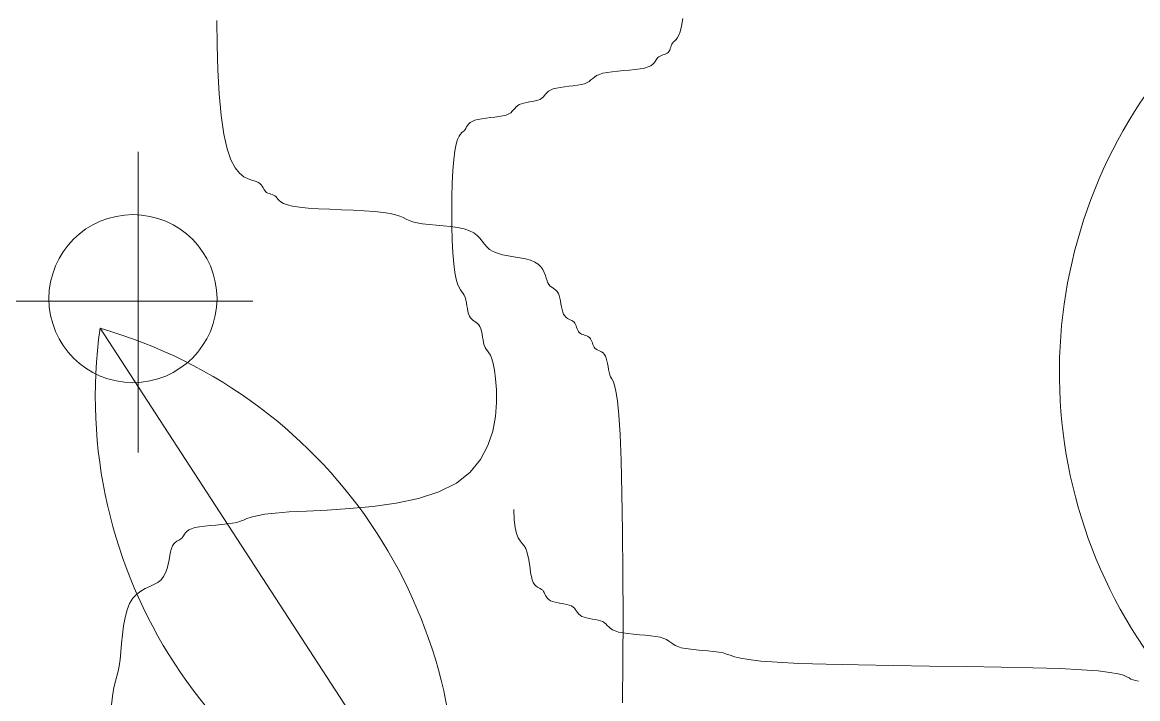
# Model space of a CAD drawing. Header units: millimetres. Extents: x 42 to 552, y 43 to 535.
# Drawn here: x 285.0769 to 285.1917, y 504.7726 to 504.8422 of the extents above; entities that cross this region are included whole.
import ezdxf

# ---------------------------------------------------------------- set-up
doc = ezdxf.new("R2010")
doc.units = ezdxf.units.MM
doc.header["$LTSCALE"] = 0.75
doc.header["$MEASUREMENT"] = 0
doc.layers.add('Gramado', color=9, linetype='Continuous', lineweight=0)

# ---------------------------------------------------------------- blocks, each defined once
blk = doc.blocks.new('arbusto8vista')
for p, q in [((-0.4355016708624646, 0.8315169031291703), (-0.4357896037003002, 0.8303501702087601)), ((-0.4352389584192053, 0.8331247048753596), (-0.4355016708624646, 0.8315169031291703)), ((-0.4363906897704908, 0.8290122591598532), (-0.4366786226083264, 0.828677255188623)), ((-0.4360901467353813, 0.8295425931927838), (-0.4363906897704908, 0.8290122591598532)), ((-0.4357896037003002, 0.8303501702087601), (-0.4360901467353813, 0.8295425931927838)), ((-0.4379228452655468, 0.8266020985670366), (-0.4380636688517825, 0.826339553242093)), ((-0.4378072448282069, 0.8268898482431553), (-0.4379228452655468, 0.8266020985670366)), ((-0.4377042568833929, 0.8271902000948899), (-0.4378072448282069, 0.8268898482431553)), ((-0.4376012707748203, 0.8274905519466103), (-0.4377042568833929, 0.8271902000948899)), ((-0.4374856758461192, 0.8277783016227431), (-0.4376012707748203, 0.8274905519466103)), ((-0.4373448614409483, 0.8280408469476725), (-0.4374856758461192, 0.8277783016227431)), ((-0.437166216903023, 0.8282655857458252), (-0.4373448614409483, 0.8280408469476725)), ((-0.4369413350515856, 0.8284556683577335), (-0.437166216903023, 0.8282655857458252)), ((-0.4366786226083264, 0.828677255188623), (-0.4369413350515856, 0.8284556683577335)), ((-0.4409148255810464, 0.8242643949938184), (-0.4411344606814964, 0.8239640431420838)), ((-0.440739325252963, 0.8245521446699371), (-0.4409148255810464, 0.8242643949938184)), ((-0.4405764332859405, 0.8248146899948807), (-0.440739325252963, 0.8245521446699371)), ((-0.4403946232687019, 0.8250394287930192), (-0.4405764332859405, 0.8248146899948807)), ((-0.4401697250443419, 0.8252179596139797), (-0.4403946232687019, 0.8250394287930192)), ((-0.4399069934738691, 0.825358683908135), (-0.4401697250443419, 0.8252179596139797)), ((-0.439619039672607, 0.8254742038511154), (-0.4399069934738691, 0.825358683908135)), ((-0.4393184747559644, 0.825577121618494), (-0.439619039672607, 0.8254742038511154)), ((-0.4390179098392935, 0.8256800393858583), (-0.4393184747559644, 0.825577121618494)), ((-0.4387299560380313, 0.8257955593288386), (-0.4390179098392935, 0.8256800393858583)), ((-0.4384672244675585, 0.825936283622994), (-0.4387299560380313, 0.8257955593288386)), ((-0.4382423262431985, 0.8261148144439545), (-0.4384672244675585, 0.825936283622994)), ((-0.4380636688517825, 0.826339553242093), (-0.4382423262431985, 0.8261148144439545)), ((-0.4507940512854702, 0.8219918200972671), (-0.4516935950641425, 0.8218132978672656)), ((-0.4497431823851628, 0.8221325379355022), (-0.4507940512854702, 0.8219918200972671)), ((-0.4485914300704508, 0.8222480532525651), (-0.4497431823851628, 0.8221325379355022)), ((-0.4473892360485081, 0.8223509679190641), (-0.4485914300704508, 0.8222480532525651)), ((-0.4461870420265655, 0.8224538838055793), (-0.4473892360485081, 0.8223509679190641)), ((-0.445035289711825, 0.8225694027827046), (-0.4461870420265655, 0.8224538838055793)), ((-0.443984420811546, 0.8227101267210344), (-0.445035289711825, 0.8225694027827046)), ((-0.4430848770328737, 0.8228886574911485), (-0.443984420811546, 0.8227101267210344)), ((-0.4423734387299874, 0.8231133962893011), (-0.4430848770328737, 0.8228886574911485)), ((-0.4418322408446613, 0.8233759416142306), (-0.4423734387299874, 0.8231133962893011)), ((-0.4414297569655901, 0.8236636912903634), (-0.4418322408446613, 0.8233759416142306)), ((-0.4411344606814964, 0.8239640431420838), (-0.4414297569655901, 0.8236636912903634)), ((-0.4554599189959276, 0.819662630673605), (-0.4561345809231625, 0.8194841084436035)), ((-0.454922921755383, 0.8198873585932489), (-0.4554599189959276, 0.819662630673605)), ((-0.4544931139460004, 0.8201498912096667), (-0.454922921755383, 0.8198873585932489)), ((-0.454126358959229, 0.8204376269572577), (-0.4544931139460004, 0.8201498912096667)), ((-0.4537785201864608, 0.8207379642704353), (-0.454126358959229, 0.8204376269572577)), ((-0.4534054610191447, 0.8210383015836129), (-0.4537785201864608, 0.8207379642704353)), ((-0.4529630448487012, 0.8213260373312039), (-0.4534054610191447, 0.8210383015836129)), ((-0.4524071350665508, 0.8215885699476217), (-0.4529630448487012, 0.8213260373312039)), ((-0.4516935950641425, 0.8218132978672656), (-0.4524071350665508, 0.8215885699476217)), ((-0.4634633867304672, 0.8175118853987868), (-0.463708242225465, 0.8172115335470522)), ((-0.463193310840893, 0.8178122372505072), (-0.4634633867304672, 0.8175118853987868)), ((-0.4628664881454938, 0.8180999869266401), (-0.463193310840893, 0.8178122372505072)), ((-0.4624513922329356, 0.8183625322515695), (-0.4628664881454938, 0.8180999869266401)), ((-0.4619164966919413, 0.8185872710497222), (-0.4624513922329356, 0.8183625322515695)), ((-0.4612418347647065, 0.8187658018198363), (-0.4619164966919413, 0.8185872710497222)), ((-0.4604536783076867, 0.818906525758166), (-0.4612418347647065, 0.8187658018198363)), ((-0.4595898588307818, 0.8190220447352914), (-0.4604536783076867, 0.818906525758166)), ((-0.4586882078439487, 0.8191249606218065), (-0.4595898588307818, 0.8190220447352914)), ((-0.4577865568570871, 0.8192278752883055), (-0.4586882078439487, 0.8191249606218065)), ((-0.4569227373801823, 0.8193433906053684), (-0.4577865568570871, 0.8192278752883055)), ((-0.4561345809231625, 0.8194841084436035), (-0.4569227373801823, 0.8193433906053684)), ((-0.4692695405960023, 0.8151363752987777), (-0.4695585345357927, 0.8148738299738341)), ((-0.4689111878168717, 0.8153611140969161), (-0.4692695405960023, 0.8151363752987777)), ((-0.4684614077410743, 0.8155396449178767), (-0.4689111878168717, 0.8153611140969161)), ((-0.4679359637273137, 0.815680369212032), (-0.4684614077410743, 0.8155396449178767)), ((-0.4673600770882445, 0.8157958891550123), (-0.4679359637273137, 0.815680369212032)), ((-0.4667589691364924, 0.8158988069223767), (-0.4673600770882445, 0.8157958891550123)), ((-0.4661578611847403, 0.8160017246897553), (-0.4667589691364924, 0.8158988069223767)), ((-0.4655819745456711, 0.8161172446327356), (-0.4661578611847403, 0.8160017246897553)), ((-0.4650565305319105, 0.816257968926891), (-0.4655819745456711, 0.8161172446327356)), ((-0.4646067504561131, 0.8164364997478515), (-0.4650565305319105, 0.816257968926891)), ((-0.4642483976769824, 0.8166612385459899), (-0.4646067504561131, 0.8164364997478515)), ((-0.4639594037371921, 0.8169237838709336), (-0.4642483976769824, 0.8166612385459899)), ((-0.463708242225465, 0.8172115335470522), (-0.4639594037371921, 0.8169237838709336)), ((-0.4748297304290361, 0.8126726499695849), (-0.4757313814158977, 0.8125697322022063)), ((-0.4739280794422029, 0.8127755677369635), (-0.4748297304290361, 0.8126726499695849)), ((-0.4730642599652981, 0.8128910876799296), (-0.4739280794422029, 0.8127755677369635)), ((-0.4722761035082783, 0.8130318119740991), (-0.4730642599652981, 0.8128910876799296)), ((-0.4716014415810434, 0.8132103427950454), (-0.4722761035082783, 0.8130318119740991)), ((-0.4710665460400492, 0.8134350815931981), (-0.4716014415810434, 0.8132103427950454)), ((-0.470651450127491, 0.8136976269181275), (-0.4710665460400492, 0.8134350815931981)), ((-0.4703246274320918, 0.8139853765942604), (-0.470651450127491, 0.8136976269181275)), ((-0.4700545515425176, 0.8142857284459808), (-0.4703246274320918, 0.8139853765942604)), ((-0.4698096960475198, 0.8145860802977154), (-0.4700545515425176, 0.8142857284459808)), ((-0.4695585345357927, 0.8148738299738341), (-0.4698096960475198, 0.8145860802977154)), ((-0.4798739427713201, 0.8104714699653215), (-0.4800294787899304, 0.8102089246403921)), ((-0.4797184085889228, 0.8107592196414544), (-0.4798739427713201, 0.8104714699653215)), ((-0.479537654930084, 0.811059571493189), (-0.4797184085889228, 0.8107592196414544)), ((-0.4793064604821495, 0.8113599233449094), (-0.479537654930084, 0.811059571493189)), ((-0.4789996039324365, 0.8116476730210422), (-0.4793064604821495, 0.8113599233449094)), ((-0.4785918639682905, 0.8119102183459717), (-0.4789996039324365, 0.8116476730210422)), ((-0.4780580192770572, 0.8121349571441101), (-0.4785918639682905, 0.8119102183459717)), ((-0.4773833573498223, 0.8123134879650706), (-0.4780580192770572, 0.8121349571441101)), ((-0.4765952008928025, 0.8124542122592402), (-0.4773833573498223, 0.8123134879650706)), ((-0.4757313814158977, 0.8125697322022063), (-0.4765952008928025, 0.8124542122592402)), ((-0.4815869513868165, 0.8081621403499781), (-0.4818749051880786, 0.807186535800227)), ((-0.4812863864701455, 0.8088415983482804), (-0.4815869513868165, 0.8081621403499781)), ((-0.480985821553503, 0.8092942208458851), (-0.4812863864701455, 0.8088415983482804)), ((-0.4806978677522409, 0.8095893188935577), (-0.480985821553503, 0.8092942208458851)), ((-0.480435136181768, 0.809796203542092), (-0.4806978677522409, 0.8095893188935577)), ((-0.480210237957408, 0.8099841858422536), (-0.480435136181768, 0.809796203542092)), ((-0.4800294787899304, 0.8102089246403921), (-0.480210237957408, 0.8099841858422536)), ((-0.4821376367585515, 0.8058454736482474), (-0.4823625349829115, 0.8040696428432597)), ((-0.4818749051880786, 0.807186535800227), (-0.4821376367585515, 0.8058454736482474)), ((-0.547309747305718, 0.7437561741155605), (-0.5473097473057464, 0.805633857349676)), ((-0.4823625349829115, 0.8040696428432597), (-0.4825390905982658, 0.801822287497302)), ((-0.4825390905982658, 0.801822287497302), (-0.4826652017520985, 0.7991968723735141)), ((-0.4826652017520985, 0.7991968723735141), (-0.4827408684444094, 0.7963194173978394)), ((-0.4827408684444094, 0.7963194173978394), (-0.4827660906751703, 0.7933159424962213)), ((-0.4827660906751703, 0.7933159424962213), (-0.4827408684444094, 0.7903124675946174)), ((-0.4827408684444094, 0.7903124675946174), (-0.4826652017520985, 0.7874350126189427)), ((-0.4826652017520985, 0.7874350126189427), (-0.4825390905982658, 0.7848095974951548)), ((-0.4825390905982658, 0.7848095974951548), (-0.4823625349829115, 0.7825622421491829)), ((-0.4823625349829115, 0.7825622421491829), (-0.4821376367585515, 0.780785361213745)), ((-0.4821376367585515, 0.780785361213745), (-0.4818749051880786, 0.7794369481485006)), ((-0.4818749051880786, 0.7794369481485006), (-0.4815869513868165, 0.7784413911198982)), ((-0.4815869513868165, 0.7784413911198982), (-0.4812863864701455, 0.7777230782943718)), ((-0.4812863864701455, 0.7777230782943718), (-0.480985821553503, 0.7772063978383699)), ((-0.480985821553503, 0.7772063978383699), (-0.4806978677522409, 0.776815737918298)), ((-0.4806978677522409, 0.776815737918298), (-0.480435136181768, 0.7764754867006332)), ((-0.480435136181768, 0.7764754867006332), (-0.480210237957408, 0.7761100323517809)), ((-0.480210237957408, 0.7761100323517809), (-0.480031580565992, 0.7756605656339843)), ((-0.523725630699488, 0.7748662136185374), (-0.5861660958327661, 0.7748662136186795)), ((-0.480031580565992, 0.7756605656339843), (-0.4798907569797564, 0.7751354876926371)), ((-0.4798907569797564, 0.7751354876926371), (-0.4797751565424164, 0.7745600022689274)), ((-0.4797751565424164, 0.7745600022689274), (-0.4796721685976024, 0.7739593131040152)), ((-0.4796721685976024, 0.7739593131040152), (-0.4795691824890298, 0.7733586239391173)), ((-0.4795691824890298, 0.7733586239391173), (-0.4794535875603287, 0.7727831385153934)), ((-0.4794535875603287, 0.7727831385153934), (-0.4793127731551579, 0.7722580605740461)), ((-0.4793127731551579, 0.7722580605740461), (-0.4791341286172326, 0.7718085938562496)), ((-0.4791341286172326, 0.7718085938562496), (-0.4789092467657952, 0.7714515408053018)), ((-0.4789092467657952, 0.7714515408053018), (-0.4786465343225359, 0.7711700986728971)), ((-0.4786465343225359, 0.7711700986728971), (-0.4783586014847003, 0.7709390634128539)), ((-0.4783586014847003, 0.7709390634128539), (-0.4780580584495908, 0.7707332309789905)), ((-0.4780580584495908, 0.7707332309789905), (-0.4777575154145097, 0.7705273973250968)), ((-0.4777575154145097, 0.7705273973250968), (-0.4774695825766742, 0.7702963584050053)), ((-0.4774695825766742, 0.7702963584050053), (-0.4772068701334149, 0.770014910172506)), ((-0.4772068701334149, 0.770014910172506), (-0.4769819882819775, 0.7696578485814314)), ((-0.4769819882819775, 0.7696578485814314), (-0.4768033438205634, 0.7692083709851403)), ((-0.4768033438205634, 0.7692083709851403), (-0.4766625299509712, 0.7686832803352814)), ((-0.4766625299509712, 0.7686832803352814), (-0.4765469364759269, 0.7681077809830157)), ((-0.4765469364759269, 0.7681077809830157), (-0.4764439531981566, 0.7675070772795607)), ((-0.4764439531981566, 0.7675070772795607), (-0.4763409699203862, 0.7669063735761199)), ((-0.4763409699203862, 0.7669063735761199), (-0.4762253764453703, 0.7663308742238542)), ((-0.4762253764453703, 0.7663308742238542), (-0.4760845625757781, 0.7658057835739953)), ((-0.4760845625757781, 0.7658057835739953), (-0.4759059181143357, 0.7653563059777042)), ((-0.4759059181143357, 0.7653563059777042), (-0.4756810362628983, 0.7649908430378929)), ((-0.4756810362628983, 0.7649908430378929), (-0.475418323819639, 0.7646505853642935)), ((-0.475418323819639, 0.7646505853642935), (-0.4751303909818319, 0.7642599208183327)), ((-0.4751303909818319, 0.7642599208183327), (-0.4748298479467223, 0.763743237261437)), ((-0.4748298479467223, 0.763743237261437), (-0.4745293049116128, 0.7630249225550614)), ((-0.4745293049116128, 0.7630249225550614), (-0.4742413720738057, 0.762029364560604)), ((-0.4742413720738057, 0.762029364560604), (-0.473978659630518, 0.760680951139534)), ((-0.473978659630518, 0.760680951139534), (-0.4737537777790806, 0.7589040701532497)), ((-0.4737537777790806, 0.7589040701532497), (-0.4735929982228697, 0.7566567148072778)), ((-0.4735929982228697, 0.7566567148072778), (-0.4735772386896429, 0.7540312996834899)), ((-0.4735772386896429, 0.7540312996834899), (-0.4738010784133166, 0.7511538447078294)), ((-0.4738010784133166, 0.7511538447078294), (-0.4743590966278077, 0.7481503698062113)), ((-0.4743590966278077, 0.7481503698062113), (-0.4753458725669759, 0.7451468949045932)), ((-0.4753458725669759, 0.7451468949045932), (-0.4768559854647378, 0.7422694399289185)), ((-0.4768559854647378, 0.7422694399289185), (-0.4789840145550102, 0.7396440248051306)), ((-0.4789840145550102, 0.7396440248051306), (-0.4818245390716527, 0.7373966694591729)), ((-0.4818245390716527, 0.7373966694591729), (-0.4854227469320733, 0.7356208387050316)), ((-0.4854227469320733, 0.7356208387050316), (-0.4896262607877304, 0.7342797769088776)), ((-0.4990421318243818, 0.7326247172075426), (-0.503850951675247, 0.7321720978108175)), ((-0.4942333119735167, 0.7333041733249814), (-0.4990421318243818, 0.7326247172075426)), ((-0.4896262607877304, 0.7342797769088776), (-0.4942333119735167, 0.7333041733249814)), ((-0.5249399854708372, 0.7301064815772236), (-0.5256419757658932, 0.7298187458296326)), ((-0.5240614487414916, 0.7304068188904012), (-0.5249399854708372, 0.7301064815772236)), ((-0.5228802599326343, 0.7307071562035787), (-0.5240614487414916, 0.7304068188904012)), ((-0.5212703133990715, 0.7309948919511697), (-0.5228802599326343, 0.7307071562035787)), ((-0.5191055034956378, 0.7312574245675876), (-0.5212703133990715, 0.7309948919511697)), ((-0.516259724577111, 0.7314821524872315), (-0.5191055034956378, 0.7312574245675876)), ((-0.5126615167166904, 0.731670126196434), (-0.516259724577111, 0.7314821524872315)), ((-0.5084580028610333, 0.7318770043890339), (-0.5126615167166904, 0.731670126196434)), ((-0.503850951675247, 0.7321720978108175), (-0.5084580028610333, 0.7318770043890339)), ((-0.4699872971570471, 0.7320198192856537), (-0.4699163647973705, 0.7298869526624685)), ((-0.5368822725781115, 0.7277688415466059), (-0.5372847619658216, 0.727481091870473)), ((-0.5363410655117207, 0.7280313868715353), (-0.5368822725781115, 0.7277688415466059)), ((-0.5356296143553436, 0.728256125669688), (-0.5363410655117207, 0.7280313868715353)), ((-0.5347300542037772, 0.7284346564398021), (-0.5356296143553436, 0.728256125669688)), ((-0.5336791661762561, 0.7285753803781319), (-0.5347300542037772, 0.7284346564398021)), ((-0.5325273928980891, 0.7286908993552572), (-0.5336791661762561, 0.7285753803781319)), ((-0.531325176994585, 0.7287938152417723), (-0.5325273928980891, 0.7286908993552572)), ((-0.5301229610911093, 0.7288967299082714), (-0.531325176994585, 0.7287938152417723)), ((-0.5289711878129424, 0.7290122452253343), (-0.5301229610911093, 0.7288967299082714)), ((-0.5279202997854213, 0.7291529630635694), (-0.5289711878129424, 0.7290122452253343)), ((-0.5270207396338549, 0.7293314852935708), (-0.5279202997854213, 0.7291529630635694)), ((-0.526293525271825, 0.7295562132132147), (-0.5270207396338549, 0.7293314852935708)), ((-0.5256419757658932, 0.7298187458296326), (-0.526293525271825, 0.7295562132132147)), ((-0.4699163647973705, 0.7298869526624685), (-0.4697224830142375, 0.728264461645793)), ((-0.4697224830142375, 0.728264461645793), (-0.4694340247515356, 0.7270578320536458)), ((-0.5390953952520476, 0.7256138708920616), (-0.5393959382871572, 0.7254332415893714)), ((-0.5388074624142405, 0.7257692967585712), (-0.5390953952520476, 0.7256138708920616)), ((-0.5385447499709528, 0.7259247232350958), (-0.5388074624142405, 0.7257692967585712)), ((-0.5383198681195154, 0.7261053543678173), (-0.5385447499709528, 0.7259247232350958)), ((-0.5381380709557675, 0.7263300931659558), (-0.5383198681195154, 0.7261053543678173)), ((-0.5379751881698098, 0.7265926384908994), (-0.5381380709557675, 0.7263300931659558)), ((-0.5377996933503653, 0.7268803881670323), (-0.5379751881698098, 0.7265926384908994)), ((-0.5375800600861282, 0.7271807400187527), (-0.5377996933503653, 0.7268803881670323)), ((-0.5372847619658216, 0.727481091870473), (-0.5375800600861282, 0.7271807400187527)), ((-0.4694340247515356, 0.7270578320536458), (-0.4690793629531242, 0.7261725497041027)), ((-0.4690793629531242, 0.7261725497041027), (-0.4686868705628626, 0.7255141004152108)), ((-0.4686868705628626, 0.7255141004152108), (-0.4682849205246669, 0.7249879700050172)), ((-0.5406527546922462, 0.7232804035770641), (-0.5408082809942414, 0.7224927803107732)), ((-0.5404720084547705, 0.7239546090929991), (-0.5406527546922462, 0.7232804035770641)), ((-0.5402471266033331, 0.7244880926023143), (-0.5404720084547705, 0.7239546090929991)), ((-0.5399844141600738, 0.7248955564906794), (-0.5402471266033331, 0.7244880926023143)), ((-0.5396964813222382, 0.7252022048043045), (-0.5399844141600738, 0.7248955564906794)), ((-0.5393959382871572, 0.7254332415893714), (-0.5396964813222382, 0.7252022048043045)), ((-0.4682849205246669, 0.7249879700050172), (-0.4679018857823962, 0.7244996442915976)), ((-0.4679018857823962, 0.7244996442915976), (-0.4675661392798816, 0.7239546090929991)), ((-0.4675661392798816, 0.7239546090929991), (-0.467298697936144, 0.7232804035770641)), ((-0.467298697936144, 0.7232804035770641), (-0.4670911545703973, 0.7224927803107732)), ((-0.5409638082143147, 0.7216295452109307), (-0.5411445572061098, 0.7207285041942981)), ((-0.5408082809942414, 0.7224927803107732), (-0.5409638082143147, 0.7216295452109307)), ((-0.4670911545703973, 0.7224927803107732), (-0.4669277459770171, 0.7216295452109307)), ((-0.4669277459770171, 0.7216295452109307), (-0.4667927089503223, 0.7207285041942981)), ((-0.5416826039192699, 0.718964228077823), (-0.5420903433478657, 0.7181766048115321)), ((-0.541375748823242, 0.7198274631776655), (-0.5416826039192699, 0.718964228077823)), ((-0.5411445572061098, 0.7207285041942981), (-0.541375748823242, 0.7198274631776655)), ((-0.4667927089503223, 0.7207285041942981), (-0.4666702802847169, 0.7198274631776655)), ((-0.4666702802847169, 0.7198274631776655), (-0.4665446967745481, 0.718964228077823)), ((-0.4665446967745481, 0.718964228077823), (-0.4664001952141064, 0.7181766048115321)), ((-0.5440870063468424, 0.7165194450525973), (-0.5449508258237472, 0.7161130304813526)), ((-0.5432988498897942, 0.7169636649306312), (-0.5440870063468424, 0.7165194450525973)), ((-0.5426241879625877, 0.7175023992955971), (-0.5432988498897942, 0.7169636649306312)), ((-0.5420903433478657, 0.7181766048115321), (-0.5426241879625877, 0.7175023992955971)), ((-0.4664001952141064, 0.7181766048115321), (-0.4662210123977957, 0.7175023992955971)), ((-0.4662210123977957, 0.7175023992955971), (-0.4659961141734641, 0.7169689157862962)), ((-0.4659961141734641, 0.7169689157862962), (-0.4657333826029628, 0.7165614518979169)), ((-0.4657333826029628, 0.7165614518979169), (-0.4654454288017007, 0.7162548035842917)), ((-0.4654454288017007, 0.7162548035842917), (-0.4651448638850582, 0.7160237667992391)), ((-0.5476179472743468, 0.7145535268064691), (-0.5484061037313666, 0.7137312416605397)), ((-0.5467541277974419, 0.7151867805384597), (-0.5476179472743468, 0.7145535268064691)), ((-0.5458524768105804, 0.7156877120366971), (-0.5467541277974419, 0.7151867805384597)), ((-0.5449508258237472, 0.7161130304813526), (-0.5458524768105804, 0.7156877120366971)), ((-0.4651448638850582, 0.7160237667992391), (-0.4648442989684156, 0.7158431374965346)), ((-0.4648442989684156, 0.7158431374965346), (-0.4645563451671535, 0.7156877116300251)), ((-0.4645563451671535, 0.7156877116300251), (-0.4642936135966522, 0.7155322851535004)), ((-0.4642936135966522, 0.7155322851535004), (-0.4640687153723206, 0.7153516540207789)), ((-0.4640687153723206, 0.7153516540207789), (-0.4638890071311152, 0.7151269152226405)), ((-0.4638890071311152, 0.7151269152226405), (-0.4637408275964674, 0.7148643698976969)), ((-0.4637408275964674, 0.7148643698976969), (-0.4636052610134413, 0.7145766202215782)), ((-0.4636052610134413, 0.7145766202215782), (-0.4634633916270445, 0.7142762683698436)), ((-0.4634633916270445, 0.7142762683698436), (-0.4632963036822844, 0.7139759165181232)), ((-0.4632963036822844, 0.7139759165181232), (-0.4630850814242251, 0.7136881668419903)), ((-0.549080765658573, 0.7126632159205002), (-0.5496146103498063, 0.7113147940101214)), ((-0.5484061037313666, 0.7137312416605397), (-0.549080765658573, 0.7126632159205002)), ((-0.4630850814242251, 0.7136881668419903), (-0.4628108090979026, 0.7134256215170609)), ((-0.4628108090979026, 0.7134256215170609), (-0.4624545709482959, 0.7132008827189082)), ((-0.4624545709482959, 0.7132008827189082), (-0.462004807245421, 0.7130223518979619)), ((-0.462004807245421, 0.7130223518979619), (-0.4614793823589025, 0.7128816276037924)), ((-0.4614793823589025, 0.7128816276037924), (-0.4609035166832598, 0.7127661076608263)), ((-0.4609035166832598, 0.7127661076608263), (-0.4603024306130408, 0.7126631898934477)), ((-0.4603024306130408, 0.7126631898934477), (-0.4597013445428502, 0.7125602721260691)), ((-0.4597013445428502, 0.7125602721260691), (-0.4591254788672074, 0.712444752183103)), ((-0.4591254788672074, 0.712444752183103), (-0.4586000539806605, 0.7123040278889334)), ((-0.4586000539806605, 0.7123040278889334), (-0.4581502902777856, 0.7121254970679871)), ((-0.4581502902777856, 0.7121254970679871), (-0.4577930012784464, 0.7119007582698345)), ((-0.4577930012784464, 0.7119007582698345), (-0.4575113730037117, 0.711638212944905)), ((-0.5500223503139523, 0.7097395347690281), (-0.5503292068636938, 0.7080130506408011)), ((-0.5496146103498063, 0.7113147940101214), (-0.5500223503139523, 0.7097395347690281)), ((-0.4575113730037117, 0.711638212944905), (-0.4572801845999663, 0.7113504632687722)), ((-0.4572801845999663, 0.7113504632687722), (-0.4570742152135949, 0.7110501114170518)), ((-0.4570742152135949, 0.7110501114170518), (-0.456868243991039, 0.7107497595653172)), ((-0.456868243991039, 0.7107497595653172), (-0.4566370500786547, 0.7104620098891985)), ((-0.4566370500786547, 0.7104620098891985), (-0.4563554126228269, 0.7101994645642549)), ((-0.4563554126228269, 0.7101994645642549), (-0.4559981107699969, 0.7099747257661164)), ((-0.4559981107699969, 0.7099747257661164), (-0.4555483306941994, 0.7097961949451559)), ((-0.4555483306941994, 0.7097961949451559), (-0.4550228866804389, 0.7096554706509863)), ((-0.4550228866804389, 0.7096554706509863), (-0.4544470000413696, 0.7095399507080202)), ((-0.4544470000413696, 0.7095399507080202), (-0.4538458920896176, 0.7094370329406416)), ((-0.4538458920896176, 0.7094370329406416), (-0.4532447841378655, 0.7093341151732773)), ((-0.5503292068636938, 0.7080130506408011), (-0.5505604013116283, 0.7062109540689931)), ((-0.4532447841378655, 0.7093341151732773), (-0.4526688974987962, 0.709218595230297)), ((-0.4526688974987962, 0.709218595230297), (-0.4521434534850357, 0.7090778709361416)), ((-0.4521434534850357, 0.7090778709361416), (-0.4516936734092383, 0.7088993401151811)), ((-0.4516936734092383, 0.7088993401151811), (-0.4513342697038354, 0.7086746013170284)), ((-0.4513342697038354, 0.7086746013170284), (-0.4510379192800826, 0.708412055992099)), ((-0.4510379192800826, 0.708412055992099), (-0.4507667901689558, 0.7081243063159661)), ((-0.4507667901689558, 0.7081243063159661), (-0.4504830504015445, 0.7078239544642457)), ((-0.4504830504015445, 0.7078239544642457), (-0.4501488680087959, 0.7075236026125253)), ((-0.4501488680087959, 0.7075236026125253), (-0.4497264110217145, 0.7072358529363925)), ((-0.4497264110217145, 0.7072358529363925), (-0.4491778474713612, 0.706973307611463)), ((-0.5505604013116283, 0.7062109540689931), (-0.550741154970467, 0.7044088574971852)), ((-0.4491778474713612, 0.706973307611463), (-0.4484653453886835, 0.7067485688133104)), ((-0.4484653453886835, 0.7067485688133104), (-0.4475657852371171, 0.7065700380431963)), ((-0.4475657852371171, 0.7065700380431963), (-0.446514897209596, 0.7064293141048665)), ((-0.446514897209596, 0.7064293141048665), (-0.4453631239314291, 0.7063137951277412)), ((-0.4453631239314291, 0.7063137951277412), (-0.4441609080279534, 0.706210879241226)), ((-0.4441609080279534, 0.706210879241226), (-0.4429586921244493, 0.706107964574727)), ((-0.4429586921244493, 0.706107964574727), (-0.4418069188462823, 0.7059924492576641)), ((-0.4418069188462823, 0.7059924492576641), (-0.4407560308187612, 0.705851731419429)), ((-0.4407560308187612, 0.705851731419429), (-0.4398564706671948, 0.7056732091894276)), ((-0.4398564706671948, 0.7056732091894276), (-0.4391418668084839, 0.7054484812697837)), ((-0.4391418668084839, 0.7054484812697837), (-0.4385785908257276, 0.7051859486533658)), ((-0.4385785908257276, 0.7051859486533658), (-0.4381162000936172, 0.7048982129057748)), ((-0.4381162000936172, 0.7048982129057748), (-0.4377042519868439, 0.7045978755925972)), ((-0.5508966891528644, 0.7026823733689582), (-0.5510522251714747, 0.7011071141278649)), ((-0.550741154970467, 0.7044088574971852), (-0.5508966891528644, 0.7026823733689582)), ((-0.4377042519868439, 0.7045978755925972), (-0.4372923038800423, 0.7042975382794197)), ((-0.4372923038800423, 0.7042975382794197), (-0.4368299131479318, 0.7040098025318287)), ((-0.4368299131479318, 0.7040098025318287), (-0.4362666371651756, 0.7037472699154108)), ((-0.4362666371651756, 0.7037472699154108), (-0.4355520333064646, 0.7035225419957669)), ((-0.4355520333064646, 0.7035225419957669), (-0.4346524731548982, 0.7033440197657654)), ((-0.4346524731548982, 0.7033440197657654), (-0.4336015851273771, 0.7032033019275303)), ((-0.4336015851273771, 0.7032033019275303), (-0.4324498118492102, 0.7030877866104532)), ((-0.4324498118492102, 0.7030877866104532), (-0.4312475959457345, 0.7029848719439684)), ((-0.4312475959457345, 0.7029848719439684), (-0.4300453800422304, 0.7028819560574533)), ((-0.4300453800422304, 0.7028819560574533), (-0.4288936067640634, 0.7027664370803279)), ((-0.4288936067640634, 0.7027664370803279), (-0.4278427187365423, 0.7026257131419982)), ((-0.4278427187365423, 0.7026257131419982), (-0.4269431585849759, 0.7024471823718699)), ((-0.5510522251714747, 0.7011071141278649), (-0.5512329843389523, 0.6997586922174861)), ((-0.4269431585849759, 0.7024471823718699), (-0.426206486268967, 0.7022224435737314)), ((-0.426206486268967, 0.7022224435737314), (-0.4254887310850677, 0.701959898248802)), ((-0.4254887310850677, 0.701959898248802), (-0.4246070396641528, 0.7016721485726691)), ((-0.4246070396641528, 0.7016721485726691), (-0.4233785586370402, 0.7013717967209487)), ((-0.4233785586370402, 0.7013717967209487), (-0.4216204346346046, 0.7010714448692141)), ((-0.4216204346346046, 0.7010714448692141), (-0.419149814287664, 0.7007836951930813)), ((-0.419149814287664, 0.7007836951930813), (-0.4157838442270929, 0.7005211498681518)), ((-0.4157838442270929, 0.7005211498681518), (-0.411339671083681, 0.7002964110700134)), ((-0.411339671083681, 0.7002964110700134), (-0.40571746106869, 0.7001178802490529)), ((-0.5514578825632839, 0.6986686129751547), (-0.5517206141337851, 0.6976919533131962)), ((-0.5512329843389523, 0.6997586922174861), (-0.5514578825632839, 0.6986686129751547)), ((-0.40571746106869, 0.7001178802490529), (-0.3991494587147315, 0.6999771559548833)), ((-0.3991494587147315, 0.6999771559548833), (-0.3919509281347757, 0.6998616360119172)), ((-0.3919509281347757, 0.6998616360119172), (-0.3844371334418497, 0.6997587182445386)), ((-0.3844371334418497, 0.6997587182445386), (-0.3769233387488953, 0.6996558004771742)), ((-0.3769233387488953, 0.6996558004771742), (-0.3697248081689679, 0.6995402805341939)), ((-0.3697248081689679, 0.6995402805341939), (-0.363156805814981, 0.6993995562400244)), ((-0.363156805814981, 0.6993995562400244), (-0.35753459579999, 0.699221025419078)), ((-0.35753459579999, 0.699221025419078), (-0.3530925244326681, 0.6989962866209254)), ((-0.3530925244326681, 0.6989962866209254), (-0.3497412668044717, 0.698733741295996)), ((-0.3497412668044717, 0.698733741295996), (-0.34731058020256, 0.6984459916198631)), ((-0.34731058020256, 0.6984459916198631), (-0.3456302219141776, 0.6981456397681427)), ((-0.3456302219141776, 0.6981456397681427), (-0.3445299492264269, 0.6978452879164223)), ((-0.5520085679350473, 0.6966396830377022), (-0.5523091328516898, 0.6953227719547215)), ((-0.5517206141337851, 0.6976919533131962), (-0.5520085679350473, 0.6966396830377022)), ((-0.3445299492264269, 0.6978452879164223), (-0.343839519426524, 0.6975575382402894)), ((-0.343839519426524, 0.6975575382402894), (-0.3433886898015999, 0.6972949929153458)), ((-0.3433886898015999, 0.6972949929153458), (-0.343007217638899, 0.6970702541172074)), ((-0.343007217638899, 0.6970702541172074), (-0.3425574375631015, 0.6968906731657825)), ((-0.3425574375631015, 0.6968906731657825), (-0.342031993549341, 0.6967425979583624)), ((-0.342031993549341, 0.6967425979583624), (-0.3414561069102717, 0.6966071255365449)), ((-0.5526096977683324, 0.6935521898703882), (-0.5528976515695945, 0.6911389065907372)), ((-0.5523091328516898, 0.6953227719547215), (-0.5526096977683324, 0.6935521898703882)), ((-0.5311086903119815, 0.5032325503213144), (-0.5310561496595483, 0.498126641534725)), ((-0.5310561496595483, 0.498126641534725), (-0.5309027237564692, 0.4930207327481213)), ((-0.5309027237564692, 0.4930207327481213), (-0.5306358024054703, 0.4881290578966286)), ((-0.5306358024054703, 0.4881290578966286), (-0.5302427754092776, 0.4836658509153295)), ((-0.5302427754092776, 0.4836658509153295), (-0.5297110325705887, 0.4798453457393492)), ((-0.5297110325705887, 0.4798453457393492), (-0.5290363706433823, 0.4768271676386888)), ((-0.5290363706433823, 0.4768271676386888), (-0.528248214186334, 0.4745525072230947)), ((-0.528248214186334, 0.4745525072230947), (-0.5273843947094292, 0.4729079464372177)), ((-0.5273843947094292, 0.4729079464372177), (-0.5264827437225961, 0.4717800672256942)), ((-0.5264827437225961, 0.4717800672256942), (-0.5255810927357629, 0.4710554515331751)), ((-0.5255810927357629, 0.4710554515331751), (-0.5247172732588581, 0.4706206813043252)), ((-0.5247172732588581, 0.4706206813043252), (-0.5239291168018099, 0.4703623384837812)), ((-0.5239291168018099, 0.4703623384837812), (-0.5232544548746034, 0.4701670050161937)), ((-0.5232544548746034, 0.4701670050161937), (-0.5227206101833701, 0.4699422662180552)), ((-0.5227206101833701, 0.4699422662180552), (-0.5223128702192241, 0.4696797208931116)), ((-0.5223128702192241, 0.4696797208931116), (-0.522006013669511, 0.4693919712169929)), ((-0.522006013669511, 0.4693919712169929), (-0.5217748192215481, 0.4690916193652583)), ((-0.5217748192215481, 0.4690916193652583), (-0.5215940655627094, 0.4687912675135379)), ((-0.5215940655627094, 0.4687912675135379), (-0.521438531380312, 0.4685035178374051)), ((-0.521438531380312, 0.4685035178374051), (-0.5212829953617018, 0.4682409725124757)), ((-0.5212829953617018, 0.4682409725124757), (-0.5211022361942241, 0.468016233714323)), ((-0.5211022361942241, 0.468016233714323), (-0.5208773379698926, 0.4678377029442089)), ((-0.5208773379698926, 0.4678377029442089), (-0.5206146063993913, 0.4676969790058791)), ((-0.5206146063993913, 0.4676969790058791), (-0.5203266525981292, 0.4675814600287538)), ((-0.5203266525981292, 0.4675814600287538), (-0.5200260876814866, 0.4674785441422387)), ((-0.5200260876814866, 0.4674785441422387), (-0.5197255227648441, 0.4673756294757396)), ((-0.5197255227648441, 0.4673756294757396), (-0.519437568963582, 0.4672601141586767)), ((-0.519437568963582, 0.4672601141586767), (-0.5191748373930807, 0.4671193963204416)), ((-0.5191748373930807, 0.4671193963204416), (-0.5189499391687491, 0.4669408740904402)), ((-0.5189499391687491, 0.4669408740904402), (-0.5187639255993872, 0.4667161461707963)), ((-0.5187639255993872, 0.4667161461707963), (-0.5185716087675871, 0.4664536135543784)), ((-0.5185716087675871, 0.4664536135543784), (-0.5183162409494173, 0.4661658778067874)), ((-0.5183162409494173, 0.4661658778067874), (-0.5179410744208894, 0.4658655404936098)), ((-0.5179410744208894, 0.4658655404936098), (-0.517389361458072, 0.4655652031804323)), ((-0.517389361458072, 0.4655652031804323), (-0.5166043543369767, 0.4652774674328413)), ((-0.5166043543369767, 0.4652774674328413), (-0.515529305333672, 0.4650149348164234)), ((-0.515529305333672, 0.4650149348164234), (-0.514107466724198, 0.4647902068967795)), ((-0.514107466724198, 0.4647902068967795), (-0.5123083627939593, 0.464611684666778)), ((-0.5123083627939593, 0.464611684666778), (-0.5102066058661308, 0.4644709668285429)), ((-0.5102066058661308, 0.4644709668285429), (-0.5079030802732518, 0.4643554515114658)), ((-0.5079030802732518, 0.4643554515114658), (-0.505498670347805, 0.464252536844981)), ((-0.505498670347805, 0.464252536844981), (-0.5030942604223867, 0.4641496209584659)), ((-0.5030942604223867, 0.4641496209584659), (-0.5007907348294793, 0.4640341019813405)), ((-0.5007907348294793, 0.4640341019813405), (-0.4986889779016792, 0.4638933780430108)), ((-0.4986889779016792, 0.4638933780430108), (-0.4968898739714405, 0.4637148472728967)), ((-0.4968898739714405, 0.4637148472728967), (-0.4954638318863545, 0.463490108474744)), ((-0.4954638318863545, 0.463490108474744), (-0.4943593585538508, 0.4632275631498146)), ((-0.4943593585538508, 0.4632275631498146), (-0.4934944853963259, 0.4629398134736817)), ((-0.4934944853963259, 0.4629398134736817), (-0.4927872438362613, 0.4626394616219613)), ((-0.4927872438362613, 0.4626394616219613), (-0.4921556652960817, 0.4623391097702267)), ((-0.4921556652960817, 0.4623391097702267), (-0.4915177811981835, 0.4620513600941081)), ((-0.4915177811981835, 0.4620513600941081), (-0.4907916229650482, 0.4617888147691644)), ((-0.4907916229650482, 0.4617888147691644), (-0.4898952220190722, 0.461564075971026)), ((-0.4898952220190722, 0.461564075971026), (-0.4887707800160968, 0.4613844949687689)), ((-0.4887707800160968, 0.4613844949687689), (-0.487457179545288, 0.461236419405509)), ((-0.487457179545288, 0.461236419405509), (-0.4860174734293139, 0.4611009460178366)), ((-0.4860174734293139, 0.4611009460178366), (-0.4845147144907287, 0.4609591715423704)), ((-0.4845147144907287, 0.4609591715423704), (-0.4830119555521151, 0.460792192715715)), ((-0.4830119555521151, 0.460792192715715), (-0.481572249436141, 0.4605811062744749)), ((-0.481572249436141, 0.4605811062744749), (-0.4802586489653322, 0.4603070089552403)), ((-0.4802586489653322, 0.4603070089552403), (-0.4791342069623568, 0.4599509974946301)), ((-0.4791342069623568, 0.4599509974946301), (-0.4782420094919928, 0.459501519898339)), ((-0.4782420094919928, 0.459501519898339), (-0.4775452755880565, 0.4589764292484659)), ((-0.4775452755880565, 0.4589764292484659), (-0.4769872575265879, 0.4584009298962144)), ((-0.4769872575265879, 0.4584009298962144), (-0.4765112075836271, 0.4578002261927594)), ((-0.4765112075836271, 0.4578002261927594), (-0.4760603780352426, 0.4571995224893044)), ((-0.4760603780352426, 0.4571995224893044), (-0.4755780211574461, 0.4566240231370529)), ((-0.4755780211574461, 0.4566240231370529), (-0.4750073892262776, 0.4560989324871798)), ((-0.4750073892262776, 0.4560989324871798), (-0.4742917345177773, 0.4556494548908887)), ((-0.4742917345177773, 0.4556494548908887), (-0.4733921743662393, 0.4552923932998141)), ((-0.4733921743662393, 0.4552923932998141), (-0.4723412863386898, 0.4550109450673148)), ((-0.4723412863386898, 0.4550109450673148), (-0.4711895130605512, 0.4547799061472233)), ((-0.4711895130605512, 0.4547799061472233), (-0.4699872971570471, 0.4545740724933296)), ((-0.4699872971570471, 0.4545740724933296), (-0.4687850812535714, 0.4543682400594662)), ((-0.4687850812535714, 0.4543682400594662), (-0.4676333079754045, 0.454137204799423)), ((-0.4676333079754045, 0.454137204799423), (-0.466582419947855, 0.4538557626670183)), ((-0.466582419947855, 0.4538557626670183), (-0.465682859796317, 0.4534987096160705)), ((-0.465682859796317, 0.4534987096160705), (-0.4649714086399399, 0.453049242898274)), ((-0.4649714086399399, 0.453049242898274), (-0.4644302015735207, 0.4525241649569267)), ((-0.4644302015735207, 0.4525241649569267), (-0.4640277121858389, 0.4519486795332028)), ((-0.4640277121858389, 0.4519486795332028), (-0.4637324140655039, 0.4513479903683049)), ((-0.4637324140655039, 0.4513479903683049), (-0.4635127808012669, 0.4507473012033927)), ((-0.4635127808012669, 0.4507473012033927), (-0.4633372859818223, 0.450171815779683)), ((-0.4633372859818223, 0.450171815779683), (-0.4631744031958931, 0.4496467378383358)), ((-0.4631744031958931, 0.4496467378383358), (-0.4629926060321168, 0.4491972711205392)), ((-0.4629926060321168, 0.4491972711205392), (-0.4627677241806794, 0.4488402181204236)), ((-0.4627677241806794, 0.4488402181204236), (-0.4625050117374201, 0.4485587763438588)), ((-0.4625050117374201, 0.4485587763438588), (-0.4622170788995845, 0.4483277420496563)), ((-0.4622170788995845, 0.4483277420496563), (-0.4619165358645034, 0.4481219114966564)), ((-0.4619165358645034, 0.4481219114966564), (-0.4616159928293939, 0.4479160809436422)), ((-0.4616159928293939, 0.4479160809436422), (-0.4613280599915868, 0.447685046649454)), ((-0.4613280599915868, 0.447685046649454), (-0.4610653475482991, 0.4474036048728891)), ((-0.4610653475482991, 0.4474036048728891), (-0.4608404656968617, 0.4470465518727735)), ((-0.4608404656968617, 0.4470465518727735), (-0.4606618212354476, 0.446597085154977)), ((-0.4606618212354476, 0.446597085154977), (-0.4605210073658554, 0.4460720072136297)), ((-0.4605210073658554, 0.4460720072136297), (-0.4604054138908111, 0.4454965217899058)), ((-0.4604054138908111, 0.4454965217899058), (-0.4603024306130408, 0.4448958326250079)), ((-0.4603024306130408, 0.4448958326250079), (-0.4601994473352988, 0.4442951434600957)), ((-0.4601994473352988, 0.4442951434600957), (-0.4600838538602545, 0.4437196580363718)), ((-0.4600838538602545, 0.4437196580363718), (-0.4599430399906623, 0.4431945800950245)), ((-0.4599430399906623, 0.4431945800950245), (-0.4597643955292483, 0.442745113377228)), ((-0.4597643955292483, 0.442745113377228), (-0.4595395136778109, 0.4423891105075768)), ((-0.4595395136778109, 0.4423891105075768), (-0.4592768012345232, 0.4421150196442767)), ((-0.4592768012345232, 0.4421150196442767), (-0.458988868396716, 0.4419039378289256)), ((-0.458988868396716, 0.4419039378289256), (-0.4586883253616065, 0.4417369621031497)), ((-0.4586883253616065, 0.4417369621031497), (-0.4583877823265254, 0.441595189508547)), ((-0.4583877823265254, 0.441595189508547), (-0.4580998494886899, 0.4414597170867296)), ((-0.4580998494886899, 0.4414597170867296), (-0.4578371370454306, 0.4413116418793095)), ((-0.4578371370454306, 0.4413116418793095), (-0.4576122551939932, 0.4411320609278846)), ((-0.4576122551939932, 0.4411320609278846), (-0.4574336106560679, 0.4409073221297461)), ((-0.4574336106560679, 0.4409073221297461), (-0.457292796250897, 0.4406447768048025)), ((-0.482900609239266, 0.3287556658660122), (-0.5551789269381686, 0.4398597967792313)), ((-0.457292796250897, 0.4406447768048025), (-0.457177201322196, 0.4403570271286696)), ((-0.457177201322196, 0.4403570271286696), (-0.4570742152135949, 0.4400566752769492)), ((-0.4570742152135949, 0.4400566752769492), (-0.4569712272688093, 0.4397563234252289)), ((-0.4569712272688093, 0.4397563234252289), (-0.456855626831441, 0.439468573749096)), ((-0.456855626831441, 0.439468573749096), (-0.4567148032452337, 0.4392060284241666)), ((-0.4567148032452337, 0.4392060284241666), (-0.4565361458537893, 0.4389812896260139)), ((-0.4565361458537893, 0.4389812896260139), (-0.4563112476294577, 0.4388027588050676)), ((-0.4563112476294577, 0.4388027588050676), (-0.4560485160589565, 0.438662034510898)), ((-0.4560485160589565, 0.438662034510898), (-0.4557605622576943, 0.4385465145679177)), ((-0.4557605622576943, 0.4385465145679177), (-0.4554599973410518, 0.4384435968005533)), ((-0.4554599973410518, 0.4384435968005533), (-0.4551594324244093, 0.4383406790331748)), ((-0.4551594324244093, 0.4383406790331748), (-0.4548714786231471, 0.4382251590902086)), ((-0.4548714786231471, 0.4382251590902086), (-0.4546087470526459, 0.4380844347960391)), ((-0.4546087470526459, 0.4380844347960391), (-0.4543838488283143, 0.4379059039750786)), ((-0.4543838488283143, 0.4379059039750786), (-0.4542051914368983, 0.4376811651769401)), ((-0.4542051914368983, 0.4376811651769401), (-0.4540643678506626, 0.4374186198519965)), ((-0.4540643678506626, 0.4374186198519965), (-0.4539487674133227, 0.4371308701758778)), ((-0.4539487674133227, 0.4371308701758778), (-0.4538457794685087, 0.4368305183241432)), ((-0.4538457794685087, 0.4368305183241432), (-0.4537427933599361, 0.4365301664724228)), ((-0.4537427933599361, 0.4365301664724228), (-0.4536271984312066, 0.4362424167962899)), ((-0.4536271984312066, 0.4362424167962899), (-0.4534863840260641, 0.4359798714713605)), ((-0.4534863840260641, 0.4359798714713605), (-0.4533077394881388, 0.4357551326732221)), ((-0.4533077394881388, 0.4357551326732221), (-0.4530828576367014, 0.4355755517217972)), ((-0.4530828576367014, 0.4355755517217972), (-0.4528201451934137, 0.4354274765143629)), ((-0.4528201451934137, 0.4354274765143629), (-0.4525322123556066, 0.4352920040925454)), ((-0.4525322123556066, 0.4352920040925454), (-0.4522316693204971, 0.4351502314979427)), ((-0.4522316693204971, 0.4351502314979427), (-0.4519311262853876, 0.4349832557721669)), ((-0.4519311262853876, 0.4349832557721669), (-0.4516431934475804, 0.4347721739568158)), ((-0.4516431934475804, 0.4347721739568158), (-0.4513804810043212, 0.4344980830935157)), ((-0.4513804810043212, 0.4344980830935157), (-0.4511555991528837, 0.4341420802238645)), ((-0.4511555991528837, 0.4341420802238645), (-0.45097695461493, 0.4336926135060679)), ((-0.45097695461493, 0.4336926135060679), (-0.4508361402097876, 0.4331675355647207)), ((-0.4508361402097876, 0.4331675355647207), (-0.4507205452810865, 0.4325920501409968)), ((-0.4507205452810865, 0.4325920501409968), (-0.4506175591724855, 0.4319913609760988)), ((-0.4506175591724855, 0.4319913609760988), (-0.4505145712276999, 0.4313906718111866)), ((-0.4505145712276999, 0.4313906718111866), (-0.4503989707903315, 0.430815186387477)), ((-0.4503989707903315, 0.430815186387477), (-0.4502581472041243, 0.4302901084461297)), ((-0.4502581472041243, 0.4302901084461297), (-0.4500794898126799, 0.4298406417283331)), ((-0.4500794898126799, 0.4298406417283331), (-0.4498545915883483, 0.4294541840076533)), ((-0.4498545915883483, 0.4294541840076533), (-0.449591860017847, 0.4289669091872099)), ((-0.449591860017847, 0.4289669091872099), (-0.4493039062165849, 0.428177185202486)), ((-0.4493039062165849, 0.428177185202486), (-0.4490033412999423, 0.4268833799889791)), ((-0.4490033412999423, 0.4268833799889791), (-0.4487027763832998, 0.4248838614821722)), ((-0.4487027763832998, 0.4248838614821722), (-0.4484148225820377, 0.4219769976175485)), ((-0.4484148225820377, 0.4219769976175485), (-0.4481520910115364, 0.4179611563306054)), ((-0.4481520910115364, 0.4179611563306054), (-0.4479271927872048, 0.4126347055568402)), ((-0.4479271927872048, 0.4126347055568402), (-0.4477506371718221, 0.4058926286404585)), ((-0.4477506371718221, 0.4058926286404585), (-0.4476245260179894, 0.398016370560569)), ((-0.4476245260179894, 0.398016370560569), (-0.4475488593256784, 0.3893839917050173)), ((-0.4475488593256784, 0.3893839917050173), (-0.4475236370949176, 0.3803735524616343)), ((-0.4475236370949176, 0.3803735524616343), (-0.4475488593256784, 0.3713631132182371)), ((-0.4475488593256784, 0.3713631132182371), (-0.4476245260179894, 0.3627307343626853))]:
    blk.add_line(p, q)
blk.add_circle((-0.5483973492042367, 0.7754035996447044), 0.01730244734295469)
for centre, start, end in [((-0.256702030421593, 0.760214646709116), 134.7592252412499, 216.7621042314078), ((-0.4551376696016689, 0.4258789684864439), 172.0444035257623, 254.0472825159209), ((-0.5829418665757657, 0.3427364941587996), 352.0444035257649, 74.04728251592248)]:
    blk.add_arc(centre, 0.1010134482592243, start, end)

msp = doc.modelspace()

# ---------------------------------------------------------------- block references
at = {"layer": 'Gramado', "xscale": 0.5, "yscale": 0.5, "zscale": 0.5}
for p in [(285.362506121478, 504.5908006515845), (285.362506121478, 504.4260773757333)]:
    msp.add_blockref('arbusto8vista', p, dxfattribs=at)

doc.saveas('drawing.dxf')
